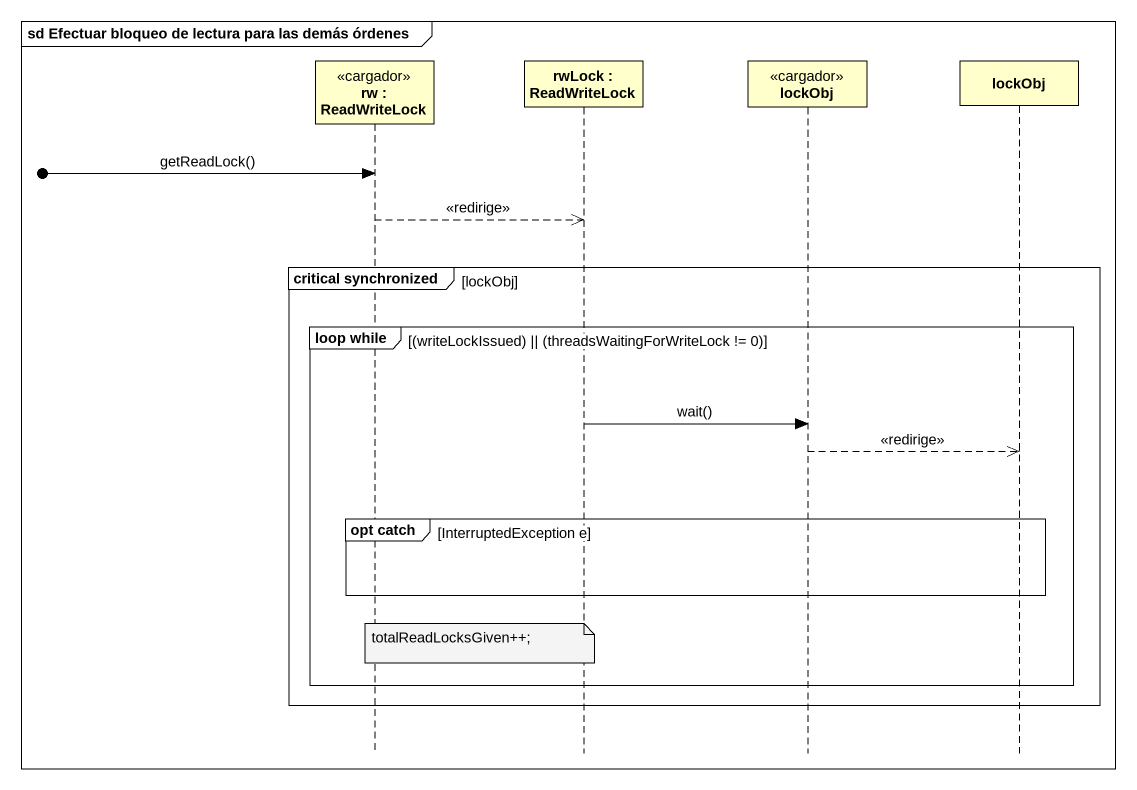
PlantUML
@startuml
mainframe sd Efectuar bloqueo de lectura para las demás órdenes
hide footbox
participant "rw : ReadWriteLock" as rw <<cargador>>
participant "rwLock : ReadWriteLock" as rwLock
participant lockObj <<cargador>>
participant "lockObj" as lockObj_2

[o-> rw : getReadLock()
rw -->> rwLock : <<redirige>>
group critical synchronized [lockObj]
  group loop while [(writeLockIssued) || (threadsWaitingForWriteLock != 0)]
    rwLock -> lockObj : wait()
    lockObj -->> lockObj_2 : <<redirige>>
    group opt catch [InterruptedException e]
    end
    note over rwLock : totalReadLocksGiven++;
  end
end
@enduml
